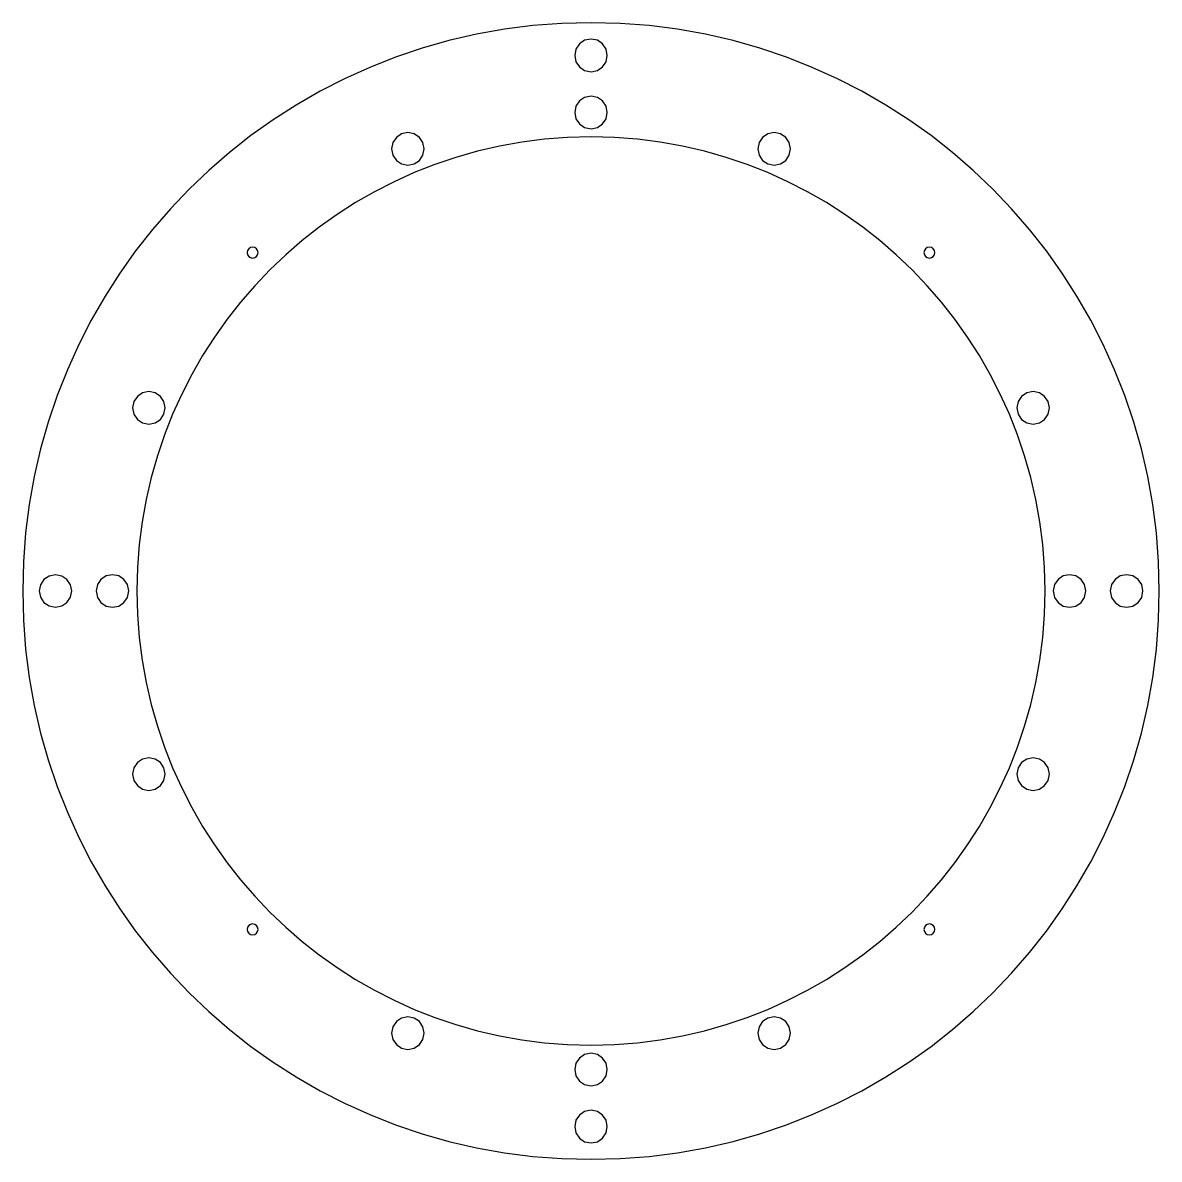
# Model space of a CAD drawing. Extents: x -411 to 127, y 1495 to 1925.
# Drawn here: x -82.5 to 126.5, y 1716.1 to 1925.1 of the extents above; entities that cross this region are included whole.
import ezdxf

# ---------------------------------------------------------------- set-up
doc = ezdxf.new("R2010")
doc.units = 0

msp = doc.modelspace()

# ---------------------------------------------------------------- linework, layer by layer
at = {"layer": 'Layer 1'}
for p, q in [((16.66244, 1924.954025), (11.355475, 1924.550478)), ((22.04, 1925.09), (16.66244, 1924.954025)), ((27.417542, 1924.954025), (22.04, 1925.09)), ((32.724492, 1924.550478), (27.417542, 1924.954025)), ((0.979593, 1922.966929), (-4.076193, 1921.80006)), ((6.12567, 1923.885924), (0.979593, 1922.966929)), ((11.355475, 1924.550478), (6.12567, 1923.885924)), ((37.954283, 1923.885924), (32.724492, 1924.550478)), ((43.10035, 1922.966929), (37.954283, 1923.885924)), ((48.156126, 1921.80006), (43.10035, 1922.966929)), ((-4.076193, 1921.80006), (-9.03512, 1920.391882)), ((19.919033, 1921.211322), (19.276137, 1920.257738)), ((20.872612, 1921.854246), (19.919033, 1921.211322)), ((22.0404, 1922.09), (20.872612, 1921.854246)), ((23.208138, 1921.854246), (22.0404, 1922.09)), ((24.161723, 1921.211322), (23.208138, 1921.854246)), ((24.804646, 1920.257738), (24.161723, 1921.211322)), ((53.115045, 1920.391882), (48.156126, 1921.80006)), ((-13.890622, 1918.748961), (-18.636134, 1916.877864)), ((-9.03512, 1920.391882), (-13.890622, 1918.748961)), ((19.276137, 1920.257738), (19.0404, 1919.09)), ((19.0404, 1919.09), (19.276137, 1917.922275)), ((25.0404, 1919.09), (24.804646, 1920.257738)), ((24.804646, 1917.922275), (25.0404, 1919.09)), ((25.0404, 1919.09), (25.0404, 1919.09)), ((57.970542, 1918.748961), (53.115045, 1920.391882)), ((62.71605, 1916.877864), (57.970542, 1918.748961)), ((-18.636134, 1916.877864), (-23.26509, 1914.785156)), ((19.276137, 1917.922275), (19.919033, 1916.968689)), ((19.919033, 1916.968689), (20.872612, 1916.325758)), ((23.208138, 1916.325758), (24.161723, 1916.968689)), ((24.161723, 1916.968689), (24.804646, 1917.922275)), ((67.345003, 1914.785156), (62.71605, 1916.877864)), ((-23.26509, 1914.785156), (-27.770925, 1912.477403)), ((20.872612, 1916.325758), (22.0404, 1916.09)), ((22.0404, 1916.09), (23.208138, 1916.325758)), ((71.850836, 1912.477403), (67.345003, 1914.785156)), ((-27.770925, 1912.477403), (-32.147071, 1909.961171)), ((76.226982, 1909.961171), (71.850836, 1912.477403)), ((19.919033, 1910.711311), (19.276137, 1909.757725)), ((20.872612, 1911.354242), (19.919033, 1910.711311)), ((22.0404, 1911.59), (20.872612, 1911.354242)), ((23.208138, 1911.354242), (22.0404, 1911.59)), ((24.161723, 1910.711311), (23.208138, 1911.354242)), ((24.804646, 1909.757725), (24.161723, 1910.711311)), ((-32.147071, 1909.961171), (-36.386963, 1907.243026)), ((19.276137, 1909.757725), (19.0404, 1908.59)), ((19.0404, 1908.59), (19.276137, 1907.422275)), ((25.0404, 1908.59), (24.804646, 1909.757725)), ((24.804646, 1907.422275), (25.0404, 1908.59)), ((25.0404, 1908.59), (25.0404, 1908.59)), ((80.466875, 1907.243026), (76.226982, 1909.961171)), ((-36.386963, 1907.243026), (-40.484035, 1904.329535)), ((19.276137, 1907.422275), (19.919033, 1906.468689)), ((19.919033, 1906.468689), (20.872612, 1905.825758)), ((23.208138, 1905.825758), (24.161723, 1906.468689)), ((24.161723, 1906.468689), (24.804646, 1907.422275)), ((84.563949, 1904.329535), (80.466875, 1907.243026)), ((-40.484035, 1904.329535), (-44.431722, 1901.227262)), ((-13.75715, 1904.011311), (-14.400087, 1903.057725)), ((-12.803562, 1904.654242), (-13.75715, 1904.011311)), ((-11.63585, 1904.89), (-12.803562, 1904.654242)), ((-10.468087, 1904.654242), (-11.63585, 1904.89)), ((-9.514505, 1904.011311), (-10.468087, 1904.654242)), ((-8.871596, 1903.057725), (-9.514505, 1904.011311)), ((22.04, 1904.09), (17.743099, 1903.98135)), ((20.872612, 1905.825758), (22.0404, 1905.59)), ((26.336892, 1903.98135), (22.04, 1904.09)), ((22.0404, 1905.59), (23.208138, 1905.825758)), ((53.595077, 1904.011311), (52.952154, 1903.057725)), ((54.548662, 1904.654242), (53.595077, 1904.011311)), ((55.7164, 1904.89), (54.548662, 1904.654242)), ((56.884138, 1904.654242), (55.7164, 1904.89)), ((57.837723, 1904.011311), (56.884138, 1904.654242)), ((58.480646, 1903.057725), (57.837723, 1904.011311)), ((88.511639, 1901.227262), (84.563949, 1904.329535)), ((-14.400087, 1903.057725), (-14.63585, 1901.89)), ((-8.63585, 1901.89), (-8.871596, 1903.057725)), ((5.211827, 1902.393578), (1.172035, 1901.4612)), ((9.323766, 1903.127893), (5.211827, 1902.393578)), ((13.502605, 1903.658899), (9.323766, 1903.127893)), ((17.743099, 1903.98135), (13.502605, 1903.658899)), ((30.577377, 1903.658899), (26.336892, 1903.98135)), ((34.756209, 1903.127893), (30.577377, 1903.658899)), ((38.86814, 1902.393578), (34.756209, 1903.127893)), ((42.907925, 1901.4612), (38.86814, 1902.393578)), ((52.952154, 1903.057725), (52.7164, 1901.89)), ((58.7164, 1901.89), (58.480646, 1903.057725)), ((-44.431722, 1901.227262), (-48.223457, 1897.942774)), ((-14.63585, 1901.89), (-14.400087, 1900.722258)), ((-14.400087, 1900.722258), (-13.75715, 1899.768663)), ((-9.514505, 1899.768663), (-8.871596, 1900.722258)), ((-8.871596, 1900.722258), (-8.63585, 1901.89)), ((-8.63585, 1901.89), (-8.63585, 1901.89)), ((-2.790364, 1900.336007), (-6.670122, 1899.023245)), ((1.172035, 1901.4612), (-2.790364, 1900.336007)), ((46.870317, 1900.336007), (42.907925, 1901.4612)), ((50.75007, 1899.023245), (46.870317, 1900.336007)), ((52.7164, 1901.89), (52.952154, 1900.722258)), ((52.952154, 1900.722258), (53.595077, 1899.768663)), ((57.837723, 1899.768663), (58.480646, 1900.722258)), ((58.480646, 1900.722258), (58.7164, 1901.89)), ((58.7164, 1901.89), (58.7164, 1901.89)), ((92.303378, 1897.942774), (88.511639, 1901.227262)), ((-48.223457, 1897.942774), (-51.852675, 1894.482637)), ((-13.75715, 1899.768663), (-12.803562, 1899.125729)), ((-12.803562, 1899.125729), (-11.63585, 1898.88997)), ((-11.63585, 1898.88997), (-10.468087, 1899.125729)), ((-10.468087, 1899.125729), (-9.514505, 1899.768663)), ((-6.670122, 1899.023245), (-10.461994, 1897.528159)), ((54.541936, 1897.528159), (50.75007, 1899.023245)), ((53.595077, 1899.768663), (54.548662, 1899.125729)), ((54.548662, 1899.125729), (55.7164, 1898.88997)), ((55.7164, 1898.88997), (56.884138, 1899.125729)), ((56.884138, 1899.125729), (57.837723, 1899.768663)), ((95.9326, 1894.482637), (92.303378, 1897.942774)), ((-14.160733, 1895.855998), (-17.761092, 1894.012006)), ((-10.461994, 1897.528159), (-14.160733, 1895.855998)), ((58.24067, 1895.855998), (54.541936, 1897.528159)), ((61.841024, 1894.012006), (58.24067, 1895.855998)), ((-51.852675, 1894.482637), (-55.312809, 1890.853418)), ((-17.761092, 1894.012006), (-21.257825, 1892.00143)), ((65.337753, 1892.00143), (61.841024, 1894.012006)), ((99.392739, 1890.853418), (95.9326, 1894.482637)), ((-21.257825, 1892.00143), (-24.645686, 1889.829518)), ((68.72561, 1889.829518), (65.337753, 1892.00143)), ((-55.312809, 1890.853418), (-58.597294, 1887.061681)), ((-24.645686, 1889.829518), (-27.919428, 1887.501514)), ((71.999349, 1887.501514), (68.72561, 1889.829518)), ((102.67723, 1887.061681), (99.392739, 1890.853418)), ((-27.919428, 1887.501514), (-31.073804, 1885.022667)), ((75.153722, 1885.022667), (71.999349, 1887.501514)), ((-58.597294, 1887.061681), (-61.699564, 1883.113992)), ((105.779505, 1883.113992), (102.67723, 1887.061681)), ((-61.699564, 1883.113992), (-64.613053, 1879.016919)), ((-41.10641, 1883.199255), (-41.185, 1882.81)), ((-40.892092, 1883.517122), (-41.10641, 1883.199255)), ((-40.574229, 1883.731434), (-40.892092, 1883.517122)), ((-40.185, 1883.81002), (-40.574229, 1883.731434)), ((-39.795745, 1883.731434), (-40.185, 1883.81002)), ((-39.477885, 1883.517122), (-39.795745, 1883.731434)), ((-39.263582, 1883.199255), (-39.477885, 1883.517122)), ((-39.185, 1882.81), (-39.263582, 1883.199255)), ((-31.073804, 1885.022667), (-34.103569, 1882.398222)), ((78.183484, 1882.398222), (75.153722, 1885.022667)), ((83.344373, 1883.199255), (83.2658, 1882.81)), ((83.558662, 1883.517122), (83.344373, 1883.199255)), ((83.876519, 1883.731434), (83.558662, 1883.517122)), ((84.2658, 1883.81002), (83.876519, 1883.731434)), ((84.655012, 1883.731434), (84.2658, 1883.81002)), ((84.972846, 1883.517122), (84.655012, 1883.731434)), ((85.187158, 1883.199255), (84.972846, 1883.517122)), ((85.2658, 1882.81), (85.187158, 1883.199255)), ((108.693, 1879.016919), (105.779505, 1883.113992)), ((-41.185, 1882.81), (-41.10641, 1882.420753)), ((-41.10641, 1882.420753), (-40.892092, 1882.102891)), ((-40.892092, 1882.102891), (-40.574229, 1881.888584)), ((-40.574229, 1881.888584), (-40.185, 1881.81)), ((-40.185, 1881.81), (-39.795745, 1881.888584)), ((-39.795745, 1881.888584), (-39.477885, 1882.102891)), ((-39.477885, 1882.102891), (-39.263582, 1882.420753)), ((-39.263582, 1882.420753), (-39.185, 1882.81)), ((-39.185, 1882.81), (-39.185, 1882.81)), ((-34.103569, 1882.398222), (-37.003475, 1879.633425)), ((81.083388, 1879.633425), (78.183484, 1882.398222)), ((83.2658, 1882.81), (83.344373, 1882.420753)), ((83.344373, 1882.420753), (83.558662, 1882.102891)), ((83.558662, 1882.102891), (83.876519, 1881.888584)), ((83.876519, 1881.888584), (84.2658, 1881.81)), ((84.2658, 1881.81), (84.655012, 1881.888584)), ((84.655012, 1881.888584), (84.972846, 1882.102891)), ((84.972846, 1882.102891), (85.187158, 1882.420753)), ((85.187158, 1882.420753), (85.2658, 1882.81)), ((85.2658, 1882.81), (85.2658, 1882.81)), ((-64.613053, 1879.016919), (-67.331194, 1874.777026)), ((-37.003475, 1879.633425), (-39.768276, 1876.733524)), ((83.848187, 1876.733524), (81.083388, 1879.633425)), ((111.411148, 1874.777026), (108.693, 1879.016919)), ((-67.331194, 1874.777026), (-69.847423, 1870.40088)), ((-39.768276, 1876.733524), (-42.392726, 1873.703764)), ((86.472635, 1873.703764), (83.848187, 1876.733524)), ((113.927383, 1870.40088), (111.411148, 1874.777026)), ((-42.392726, 1873.703764), (-44.871578, 1870.549392)), ((88.951485, 1870.549392), (86.472635, 1873.703764)), ((-69.847423, 1870.40088), (-72.155173, 1865.895047)), ((-44.871578, 1870.549392), (-47.199586, 1867.275654)), ((91.279491, 1867.275654), (88.951485, 1870.549392)), ((116.235139, 1865.895047), (113.927383, 1870.40088)), ((-47.199586, 1867.275654), (-49.371503, 1863.887798)), ((93.451407, 1863.887798), (91.279491, 1867.275654)), ((-72.155173, 1865.895047), (-74.247878, 1861.266092)), ((118.32785, 1861.266092), (116.235139, 1865.895047)), ((-49.371503, 1863.887798), (-51.382082, 1860.391069)), ((95.461985, 1860.391069), (93.451407, 1863.887798)), ((-74.247878, 1861.266092), (-76.118973, 1856.520582)), ((-51.382082, 1860.391069), (-53.226078, 1856.790713)), ((97.30598, 1856.790713), (95.461985, 1860.391069)), ((120.19895, 1856.520582), (118.32785, 1861.266092)), ((-76.118973, 1856.520582), (-77.761891, 1851.665082)), ((-61.37831, 1856.383944), (-62.02195, 1855.43407)), ((-60.426, 1857.02399), (-61.37831, 1856.383944)), ((-59.261, 1857.25858), (-60.426, 1857.02399)), ((-58.096025, 1857.023979), (-59.261, 1857.25858)), ((-57.143709, 1856.383929), (-58.096025, 1857.023979)), ((-56.500038, 1855.434059), (-57.143709, 1856.383929)), ((-53.226078, 1856.790713), (-54.898244, 1853.091978)), ((98.978145, 1853.091978), (97.30598, 1856.790713)), ((101.223025, 1856.387097), (100.57966, 1855.435631)), ((102.175907, 1857.02839), (101.223025, 1856.387097)), ((103.34212, 1857.2635), (102.175907, 1857.02839)), ((104.508337, 1857.028427), (103.34212, 1857.2635)), ((105.461298, 1856.38715), (104.508337, 1857.028427)), ((106.104639, 1855.435673), (105.461298, 1856.38715)), ((121.841873, 1851.665082), (120.19895, 1856.520582)), ((-62.02195, 1855.43407), (-62.26094, 1854.27)), ((-62.26094, 1854.27), (-62.021962, 1853.105947)), ((-56.500059, 1853.105935), (-56.261, 1854.27)), ((-56.261, 1854.27), (-56.500038, 1855.434059)), ((-56.261, 1854.27), (-56.261, 1854.27)), ((100.57966, 1855.435631), (100.342, 1854.27)), ((100.342, 1854.27), (100.579822, 1853.104328)), ((106.104479, 1853.104372), (106.342, 1854.27)), ((106.342, 1854.27), (106.104639, 1855.435673)), ((106.342, 1854.27), (106.342, 1854.27)), ((-62.021962, 1853.105947), (-61.378321, 1852.15608)), ((-61.378321, 1852.15608), (-60.426005, 1851.516031)), ((-58.096032, 1851.51602), (-57.143727, 1852.156065)), ((-57.143727, 1852.156065), (-56.500059, 1853.105935)), ((-54.898244, 1853.091978), (-56.393333, 1849.30011)), ((100.473234, 1849.30011), (98.978145, 1853.091978)), ((100.579822, 1853.104328), (101.223201, 1852.152854)), ((101.223201, 1852.152854), (102.17601, 1851.511577)), ((104.508329, 1851.511607), (105.461185, 1852.152902)), ((105.461185, 1852.152902), (106.104479, 1853.104372)), ((-77.761891, 1851.665082), (-79.170066, 1846.706159)), ((-60.426005, 1851.516031), (-59.261, 1851.28143)), ((-59.261, 1851.28143), (-58.096032, 1851.51602)), ((102.17601, 1851.511577), (103.34212, 1851.2765)), ((103.34212, 1851.2765), (104.508329, 1851.511607)), ((123.250054, 1846.706159), (121.841873, 1851.665082)), ((-56.393333, 1849.30011), (-57.706098, 1845.420354)), ((101.785999, 1845.420354), (100.473234, 1849.30011)), ((-79.170066, 1846.706159), (-80.336933, 1841.650379)), ((124.416925, 1841.650379), (123.250054, 1846.706159)), ((-57.706098, 1845.420354), (-58.831294, 1841.457959)), ((102.911194, 1841.457959), (101.785999, 1845.420354)), ((-80.336933, 1841.650379), (-81.255926, 1836.504306)), ((-58.831294, 1841.457959), (-59.763673, 1837.418169)), ((103.843574, 1837.418169), (102.911194, 1841.457959)), ((125.335921, 1836.504306), (124.416925, 1841.650379)), ((-59.763673, 1837.418169), (-60.49799, 1833.306232)), ((104.57789, 1833.306232), (103.843574, 1837.418169)), ((-81.255926, 1836.504306), (-81.920479, 1831.274509)), ((126.000477, 1831.274509), (125.335921, 1836.504306)), ((-60.49799, 1833.306232), (-61.028998, 1829.127394)), ((105.108898, 1829.127394), (104.57789, 1833.306232)), ((-81.920479, 1831.274509), (-82.324025, 1825.967551)), ((126.404025, 1825.967551), (126.000477, 1831.274509)), ((-61.028998, 1829.127394), (-61.35145, 1824.886901)), ((105.43135, 1824.886901), (105.108898, 1829.127394)), ((-82.324025, 1825.967551), (-82.46, 1820.59)), ((-61.35145, 1824.886901), (-61.4601, 1820.59)), ((105.54, 1820.59), (105.43135, 1824.886901)), ((126.54, 1820.59), (126.404025, 1825.967551)), ((-78.576925, 1822.703935), (-79.220576, 1821.754068)), ((-77.624627, 1823.343978), (-78.576925, 1822.703935)), ((-76.45966, 1823.57857), (-77.624627, 1823.343978)), ((-75.294651, 1823.343969), (-76.45966, 1823.57857)), ((-74.342316, 1822.70392), (-75.294651, 1823.343969)), ((-73.698639, 1821.754053), (-74.342316, 1822.70392)), ((-68.080983, 1822.711322), (-68.723906, 1821.757738)), ((-67.127398, 1823.354246), (-68.080983, 1822.711322)), ((-65.95966, 1823.59), (-67.127398, 1823.354246)), ((-64.791888, 1823.354246), (-65.95966, 1823.59)), ((-63.838285, 1822.711322), (-64.791888, 1823.354246)), ((-63.195355, 1821.757738), (-63.838285, 1822.711322)), ((107.918723, 1822.711312), (107.275805, 1821.757735)), ((108.872279, 1823.354229), (107.918723, 1822.711312)), ((110.04, 1823.58998), (108.872279, 1823.354229)), ((111.207788, 1823.354229), (110.04, 1823.58998)), ((112.161368, 1822.711312), (111.207788, 1823.354229)), ((112.804263, 1821.757735), (112.161368, 1822.711312)), ((118.418737, 1822.711322), (117.775807, 1821.757738)), ((119.37233, 1823.354246), (118.418737, 1822.711322)), ((120.54012, 1823.59), (119.37233, 1823.354246)), ((121.707839, 1823.354246), (120.54012, 1823.59)), ((122.661383, 1822.711322), (121.707839, 1823.354246)), ((123.304265, 1821.757738), (122.661383, 1822.711322)), ((-82.46, 1820.59), (-82.324025, 1815.21244)), ((-79.220576, 1821.754068), (-79.4596, 1820.59)), ((-79.4596, 1820.59), (-79.220572, 1819.425935)), ((-73.69866, 1819.425928), (-73.4596, 1820.59)), ((-73.4596, 1820.59), (-73.698639, 1821.754053)), ((-73.4596, 1820.59), (-73.4596, 1820.59)), ((-68.723906, 1821.757738), (-68.95966, 1820.59)), ((-68.95966, 1820.59), (-68.723906, 1819.422259)), ((-62.9596, 1820.59), (-63.195355, 1821.757738)), ((-63.195355, 1819.422259), (-62.9596, 1820.59)), ((-62.9596, 1820.59), (-62.9596, 1820.59)), ((-61.4601, 1820.59), (-61.35145, 1816.293099)), ((105.43135, 1816.293099), (105.54, 1820.59)), ((105.54, 1820.59), (105.54, 1820.59)), ((107.275805, 1821.757735), (107.04, 1820.59)), ((107.04, 1820.59), (107.275805, 1819.422262)), ((113.04, 1820.59), (112.804263, 1821.757735)), ((112.804263, 1819.422262), (113.04, 1820.59)), ((113.04, 1820.59), (113.04, 1820.59)), ((117.775807, 1821.757738), (117.54, 1820.59)), ((117.54, 1820.59), (117.775807, 1819.422259)), ((123.54, 1820.59), (123.304265, 1821.757738)), ((123.304265, 1819.422259), (123.54, 1820.59)), ((123.54, 1820.59), (123.54, 1820.59)), ((126.404025, 1815.21244), (126.54, 1820.59)), ((126.54, 1820.59), (126.54, 1820.59)), ((-79.220572, 1819.425935), (-78.576921, 1818.476062)), ((-78.576921, 1818.476062), (-77.624625, 1817.836011)), ((-75.294658, 1817.836001), (-74.342335, 1818.476051)), ((-74.342335, 1818.476051), (-73.69866, 1819.425928)), ((-68.723906, 1819.422259), (-68.080983, 1818.468667)), ((-68.080983, 1818.468667), (-67.127398, 1817.825737)), ((-64.791888, 1817.825737), (-63.838285, 1818.468667)), ((-63.838285, 1818.468667), (-63.195355, 1819.422259)), ((107.275805, 1819.422262), (107.918723, 1818.468678)), ((107.918723, 1818.468678), (108.872279, 1817.825754)), ((111.207788, 1817.825754), (112.161368, 1818.468678)), ((112.161368, 1818.468678), (112.804263, 1819.422262)), ((117.775807, 1819.422259), (118.418738, 1818.468667)), ((118.418738, 1818.468667), (119.37233, 1817.825737)), ((121.707839, 1817.825737), (122.661383, 1818.468667)), ((122.661383, 1818.468667), (123.304265, 1819.422259)), ((-77.624625, 1817.836011), (-76.45966, 1817.60141)), ((-76.45966, 1817.60141), (-75.294658, 1817.836001)), ((-67.127398, 1817.825737), (-65.95966, 1817.58998)), ((-65.95966, 1817.58998), (-64.791888, 1817.825737)), ((-61.35145, 1816.293099), (-61.028999, 1812.052606)), ((105.108898, 1812.052606), (105.43135, 1816.293099)), ((108.872279, 1817.825754), (110.04, 1817.59)), ((110.04, 1817.59), (111.207788, 1817.825754)), ((119.37233, 1817.825737), (120.54012, 1817.58998)), ((120.54012, 1817.58998), (121.707839, 1817.825737)), ((-82.324025, 1815.21244), (-81.920478, 1809.905475)), ((126.000477, 1809.905475), (126.404025, 1815.21244)), ((-61.028999, 1812.052606), (-60.497993, 1807.873768)), ((104.57789, 1807.873768), (105.108898, 1812.052606)), ((-81.920478, 1809.905475), (-81.255924, 1804.67567)), ((-60.497993, 1807.873768), (-59.763678, 1803.761831)), ((103.843574, 1803.761831), (104.57789, 1807.873768)), ((125.335921, 1804.675671), (126.000477, 1809.905475)), ((-81.255924, 1804.67567), (-80.336929, 1799.529593)), ((-59.763678, 1803.761831), (-58.8313, 1799.722041)), ((102.911194, 1799.722041), (103.843574, 1803.761831)), ((124.416925, 1799.529593), (125.335921, 1804.675671)), ((-80.336929, 1799.529593), (-79.17006, 1794.473807)), ((-58.8313, 1799.722041), (-57.706107, 1795.759646)), ((101.785999, 1795.759646), (102.911194, 1799.722041)), ((123.250054, 1794.473808), (124.416925, 1799.529593)), ((-57.706107, 1795.759646), (-56.393344, 1791.87989)), ((100.473234, 1791.87989), (101.785999, 1795.759646)), ((-79.17006, 1794.473807), (-77.761882, 1789.51488)), ((121.841873, 1789.514881), (123.250054, 1794.473808)), ((-56.393344, 1791.87989), (-54.898258, 1788.088022)), ((98.978145, 1788.088022), (100.473234, 1791.87989)), ((-77.761882, 1789.51488), (-76.118961, 1784.659378)), ((-60.426, 1789.663994), (-61.37831, 1789.023945)), ((-59.261, 1789.89859), (-60.426, 1789.663994)), ((-58.096025, 1789.663987), (-59.261, 1789.89859)), ((-57.143709, 1789.023934), (-58.096025, 1789.663987)), ((102.175907, 1789.66839), (101.223025, 1789.027098)), ((103.34212, 1789.9035), (102.175907, 1789.66839)), ((104.508337, 1789.668427), (103.34212, 1789.9035)), ((105.461298, 1789.02715), (104.508337, 1789.668427)), ((120.19895, 1784.659379), (121.841873, 1789.514881)), ((-62.02195, 1788.074071), (-62.26094, 1786.91)), ((-61.37831, 1789.023945), (-62.02195, 1788.074071)), ((-56.500038, 1788.074061), (-57.143709, 1789.023934)), ((-56.261, 1786.91), (-56.500038, 1788.074061)), ((-54.898258, 1788.088022), (-53.226095, 1784.389287)), ((97.30598, 1784.389287), (98.978145, 1788.088022)), ((100.57966, 1788.075631), (100.342, 1786.91)), ((101.223025, 1789.027098), (100.57966, 1788.075631)), ((106.104639, 1788.075673), (105.461298, 1789.02715)), ((106.342, 1786.91), (106.104639, 1788.075673)), ((-62.26094, 1786.91), (-62.021962, 1785.745938)), ((-62.021962, 1785.745938), (-61.378321, 1784.796073)), ((-57.143727, 1784.796061), (-56.500059, 1785.745931)), ((-56.500059, 1785.745931), (-56.261, 1786.91)), ((-56.261, 1786.91), (-56.261, 1786.91)), ((100.342, 1786.91), (100.579822, 1785.744328)), ((100.579822, 1785.744328), (101.223201, 1784.792854)), ((105.461185, 1784.792903), (106.104479, 1785.744372)), ((106.104479, 1785.744372), (106.342, 1786.91)), ((106.342, 1786.91), (106.342, 1786.91)), ((-76.118961, 1784.659378), (-74.247864, 1779.913866)), ((-61.378321, 1784.796073), (-60.426005, 1784.156028)), ((-60.426005, 1784.156028), (-59.261, 1783.92143)), ((-59.261, 1783.92143), (-58.096032, 1784.156018)), ((-58.096032, 1784.156018), (-57.143727, 1784.796061)), ((-53.226095, 1784.389287), (-51.382103, 1780.788931)), ((95.461985, 1780.788931), (97.30598, 1784.389287)), ((101.223201, 1784.792854), (102.17601, 1784.151577)), ((102.17601, 1784.151577), (103.34212, 1783.9165)), ((103.34212, 1783.9165), (104.508329, 1784.151607)), ((104.508329, 1784.151607), (105.461185, 1784.792903)), ((118.32785, 1779.913867), (120.19895, 1784.659379)), ((-51.382103, 1780.788931), (-49.371526, 1777.292202)), ((93.451407, 1777.292202), (95.461985, 1780.788931)), ((-74.247864, 1779.913866), (-72.155156, 1775.28491)), ((116.235139, 1775.284911), (118.32785, 1779.913867)), ((-49.371526, 1777.292202), (-47.199612, 1773.904346)), ((91.279491, 1773.904346), (93.451407, 1777.292202)), ((-72.155156, 1775.28491), (-69.847403, 1770.779075)), ((113.927383, 1770.779077), (116.235139, 1775.284911)), ((-47.199612, 1773.904346), (-44.871608, 1770.630608)), ((88.951485, 1770.630608), (91.279491, 1773.904346)), ((-69.847403, 1770.779075), (-67.331171, 1766.402929)), ((-44.871608, 1770.630608), (-42.392758, 1767.476236)), ((86.472635, 1767.476236), (88.951485, 1770.630608)), ((111.411148, 1766.402932), (113.927383, 1770.779077)), ((-67.331171, 1766.402929), (-64.613026, 1762.163037)), ((-42.392758, 1767.476236), (-39.768311, 1764.446476)), ((83.848187, 1764.446476), (86.472635, 1767.476236)), ((108.693, 1762.16304), (111.411148, 1766.402932)), ((-39.768311, 1764.446476), (-37.003512, 1761.546575)), ((81.083388, 1761.546575), (83.848187, 1764.446476)), ((-64.613026, 1762.163037), (-61.699535, 1758.065965)), ((105.779505, 1758.065968), (108.693, 1762.16304)), ((-37.003512, 1761.546575), (-34.103609, 1758.781778)), ((78.183484, 1758.781778), (81.083388, 1761.546575)), ((-61.699535, 1758.065965), (-58.597262, 1754.118278)), ((-41.10641, 1758.749255), (-41.185, 1758.36)), ((-41.185, 1758.36), (-41.10641, 1757.970761)), ((-40.892092, 1759.067123), (-41.10641, 1758.749255)), ((-41.10641, 1757.970761), (-40.892092, 1757.652899)), ((-40.574229, 1759.281434), (-40.892092, 1759.067123)), ((-40.185, 1759.36002), (-40.574229, 1759.281434)), ((-39.795745, 1759.281434), (-40.185, 1759.36002)), ((-39.477885, 1759.067123), (-39.795745, 1759.281434)), ((-39.263582, 1758.749255), (-39.477885, 1759.067123)), ((-39.477885, 1757.652899), (-39.263582, 1757.970761)), ((-39.185, 1758.36), (-39.263582, 1758.749255)), ((-39.263582, 1757.970761), (-39.185, 1758.36)), ((-39.185, 1758.36), (-39.185, 1758.36)), ((-34.103609, 1758.781778), (-31.073846, 1756.157333)), ((75.153722, 1756.157333), (78.183484, 1758.781778)), ((83.344373, 1758.749255), (83.2658, 1758.36)), ((83.2658, 1758.36), (83.344373, 1757.970761)), ((83.558662, 1759.067123), (83.344373, 1758.749255)), ((83.344373, 1757.970761), (83.558662, 1757.652899)), ((83.876519, 1759.281434), (83.558662, 1759.067123)), ((84.2658, 1759.36002), (83.876519, 1759.281434)), ((84.655012, 1759.281434), (84.2658, 1759.36002)), ((84.972846, 1759.067123), (84.655012, 1759.281434)), ((85.187158, 1758.749255), (84.972846, 1759.067123)), ((84.972846, 1757.652899), (85.187158, 1757.970761)), ((85.2658, 1758.36), (85.187158, 1758.749255)), ((85.187158, 1757.970761), (85.2658, 1758.36)), ((85.2658, 1758.36), (85.2658, 1758.36)), ((102.67723, 1754.118281), (105.779505, 1758.065968)), ((-40.892092, 1757.652899), (-40.574229, 1757.438587)), ((-40.574229, 1757.438587), (-40.185, 1757.36)), ((-40.185, 1757.36), (-39.795745, 1757.438587)), ((-39.795745, 1757.438587), (-39.477885, 1757.652899)), ((-31.073846, 1756.157333), (-27.919471, 1753.678486)), ((71.999349, 1753.678486), (75.153722, 1756.157333)), ((83.558662, 1757.652899), (83.876519, 1757.438587)), ((83.876519, 1757.438587), (84.2658, 1757.36)), ((84.2658, 1757.36), (84.655012, 1757.438587)), ((84.655012, 1757.438587), (84.972846, 1757.652899)), ((-58.597262, 1754.118278), (-55.312774, 1750.326543)), ((-27.919471, 1753.678486), (-24.64573, 1751.350482)), ((68.72561, 1751.350482), (71.999349, 1753.678486)), ((99.392739, 1750.326546), (102.67723, 1754.118281)), ((-55.312774, 1750.326543), (-51.852638, 1746.697325)), ((-24.64573, 1751.350482), (-21.25787, 1749.17857)), ((65.337753, 1749.17857), (68.72561, 1751.350482)), ((95.9326, 1746.697329), (99.392739, 1750.326546)), ((-21.25787, 1749.17857), (-17.761136, 1747.167994)), ((61.841024, 1747.167994), (65.337753, 1749.17857)), ((-51.852638, 1746.697325), (-48.223418, 1743.237191)), ((-17.761136, 1747.167994), (-14.160776, 1745.324002)), ((-14.160776, 1745.324002), (-10.462036, 1743.651841)), ((54.541936, 1743.651841), (58.24067, 1745.324002)), ((58.24067, 1745.324002), (61.841024, 1747.167994)), ((92.303378, 1743.237195), (95.9326, 1746.697329)), ((-48.223418, 1743.237191), (-44.431681, 1739.952706)), ((-10.462036, 1743.651841), (-6.670162, 1742.156755)), ((50.75007, 1742.156755), (54.541936, 1743.651841)), ((88.511639, 1739.95271), (92.303378, 1743.237195)), ((-13.75715, 1741.411323), (-14.400087, 1740.457738)), ((-12.803562, 1742.054246), (-13.75715, 1741.411323)), ((-11.63585, 1742.29), (-12.803562, 1742.054246)), ((-10.468087, 1742.054246), (-11.63585, 1742.29)), ((-9.514505, 1741.411323), (-10.468087, 1742.054246)), ((-8.871596, 1740.457738), (-9.514505, 1741.411323)), ((-6.670162, 1742.156755), (-2.790401, 1740.843993)), ((46.870317, 1740.843993), (50.75007, 1742.156755)), ((53.595077, 1741.411323), (52.952154, 1740.457738)), ((54.548662, 1742.054246), (53.595077, 1741.411323)), ((55.7164, 1742.29), (54.548662, 1742.054246)), ((56.884138, 1742.054246), (55.7164, 1742.29)), ((57.837723, 1741.411323), (56.884138, 1742.054246)), ((58.480646, 1740.457738), (57.837723, 1741.411323)), ((-44.431681, 1739.952706), (-40.483992, 1736.850436)), ((-14.400087, 1740.457738), (-14.63585, 1739.29)), ((-14.63585, 1739.29), (-14.400087, 1738.122262)), ((-8.63585, 1739.29), (-8.871596, 1740.457738)), ((-8.871596, 1738.122262), (-8.63585, 1739.29)), ((-8.63585, 1739.29), (-8.63585, 1739.29)), ((-2.790401, 1740.843993), (1.172001, 1739.7188)), ((1.172001, 1739.7188), (5.211798, 1738.786422)), ((38.86814, 1738.786422), (42.907925, 1739.7188)), ((42.907925, 1739.7188), (46.870317, 1740.843993)), ((52.952154, 1740.457738), (52.7164, 1739.29)), ((52.7164, 1739.29), (52.952154, 1738.122262)), ((58.7164, 1739.29), (58.480646, 1740.457738)), ((58.480646, 1738.122262), (58.7164, 1739.29)), ((58.7164, 1739.29), (58.7164, 1739.29)), ((84.563949, 1736.85044), (88.511639, 1739.95271)), ((-40.483992, 1736.850436), (-36.386919, 1733.936947)), ((-14.400087, 1738.122262), (-13.75715, 1737.168677)), ((-13.75715, 1737.168677), (-12.803562, 1736.525754)), ((-10.468087, 1736.525754), (-9.514505, 1737.168677)), ((-9.514505, 1737.168677), (-8.871596, 1738.122262)), ((5.211798, 1738.786422), (9.323742, 1738.052107)), ((9.323742, 1738.052107), (13.502589, 1737.521101)), ((13.502589, 1737.521101), (17.74309, 1737.19865)), ((17.74309, 1737.19865), (22.04, 1737.09)), ((22.04, 1737.09), (26.336892, 1737.19865)), ((26.336892, 1737.19865), (30.577377, 1737.521101)), ((30.577377, 1737.521101), (34.756209, 1738.052107)), ((34.756209, 1738.052107), (38.86814, 1738.786422)), ((52.952154, 1738.122262), (53.595077, 1737.168677)), ((53.595077, 1737.168677), (54.548662, 1736.525754)), ((56.884138, 1736.525754), (57.837723, 1737.168677)), ((57.837723, 1737.168677), (58.480646, 1738.122262)), ((80.466875, 1733.936952), (84.563949, 1736.85044)), ((-12.803562, 1736.525754), (-11.63585, 1736.29)), ((-11.63585, 1736.29), (-10.468087, 1736.525754)), ((19.919033, 1734.711333), (19.276137, 1733.757741)), ((20.872612, 1735.354263), (19.919033, 1734.711333)), ((22.0404, 1735.59002), (20.872612, 1735.354263)), ((23.208138, 1735.354263), (22.0404, 1735.59002)), ((24.161723, 1734.711333), (23.208138, 1735.354263)), ((24.804646, 1733.757741), (24.161723, 1734.711333)), ((54.548662, 1736.525754), (55.7164, 1736.29)), ((55.7164, 1736.29), (56.884138, 1736.525754)), ((-36.386919, 1733.936947), (-32.147026, 1731.218806)), ((19.276137, 1733.757741), (19.0404, 1732.59)), ((25.0404, 1732.59), (24.804646, 1733.757741)), ((76.226982, 1731.21881), (80.466875, 1733.936952)), ((-32.147026, 1731.218806), (-27.77088, 1728.702577)), ((19.0404, 1732.59), (19.276137, 1731.422262)), ((19.276137, 1731.422262), (19.919033, 1730.468678)), ((24.161723, 1730.468678), (24.804646, 1731.422262)), ((24.804646, 1731.422262), (25.0404, 1732.59)), ((25.0404, 1732.59), (25.0404, 1732.59)), ((71.850836, 1728.702581), (76.226982, 1731.21881)), ((-27.77088, 1728.702577), (-23.265047, 1726.394827)), ((19.919033, 1730.468678), (20.872612, 1729.825754)), ((20.872612, 1729.825754), (22.0404, 1729.59)), ((22.0404, 1729.59), (23.208138, 1729.825754)), ((23.208138, 1729.825754), (24.161723, 1730.468678)), ((67.345003, 1726.394831), (71.850836, 1728.702581)), ((-23.265047, 1726.394827), (-18.636092, 1724.302122)), ((62.71605, 1724.302126), (67.345003, 1726.394831)), ((-18.636092, 1724.302122), (-13.890582, 1722.431027)), ((20.872612, 1724.854246), (19.919033, 1724.211322)), ((22.0404, 1725.09), (20.872612, 1724.854246)), ((23.208138, 1724.854246), (22.0404, 1725.09)), ((24.161723, 1724.211322), (23.208138, 1724.854246)), ((57.970542, 1722.431031), (62.71605, 1724.302126)), ((-13.890582, 1722.431027), (-9.035082, 1720.788109)), ((19.276137, 1723.257738), (19.0404, 1722.09)), ((19.919033, 1724.211322), (19.276137, 1723.257738)), ((24.804646, 1723.257738), (24.161723, 1724.211322)), ((25.0404, 1722.09), (24.804646, 1723.257738)), ((53.115045, 1720.788113), (57.970542, 1722.431031)), ((-9.035082, 1720.788109), (-4.076159, 1719.379934)), ((19.0404, 1722.09), (19.276137, 1720.922262)), ((19.276137, 1720.922262), (19.919033, 1719.968678)), ((24.161723, 1719.968678), (24.804646, 1720.922262)), ((24.804646, 1720.922262), (25.0404, 1722.09)), ((25.0404, 1722.09), (25.0404, 1722.09)), ((48.156126, 1719.379937), (53.115045, 1720.788113)), ((-4.076159, 1719.379934), (0.979621, 1718.213067)), ((0.979621, 1718.213067), (6.125694, 1717.294074)), ((19.919033, 1719.968678), (20.872612, 1719.325754)), ((20.872612, 1719.325754), (22.0404, 1719.09)), ((22.0404, 1719.09), (23.208138, 1719.325754)), ((23.208138, 1719.325754), (24.161723, 1719.968678)), ((37.954283, 1717.294076), (43.10035, 1718.21307)), ((43.10035, 1718.21307), (48.156126, 1719.379937)), ((6.125694, 1717.294074), (11.355491, 1716.629521)), ((11.355491, 1716.629521), (16.662449, 1716.225975)), ((16.662449, 1716.225975), (22.04, 1716.09)), ((22.04, 1716.09), (27.417542, 1716.225976)), ((27.417542, 1716.225976), (32.724492, 1716.629523)), ((32.724492, 1716.629523), (37.954283, 1717.294076))]:
    msp.add_line(p, q, dxfattribs=at)

doc.saveas('drawing.dxf')
